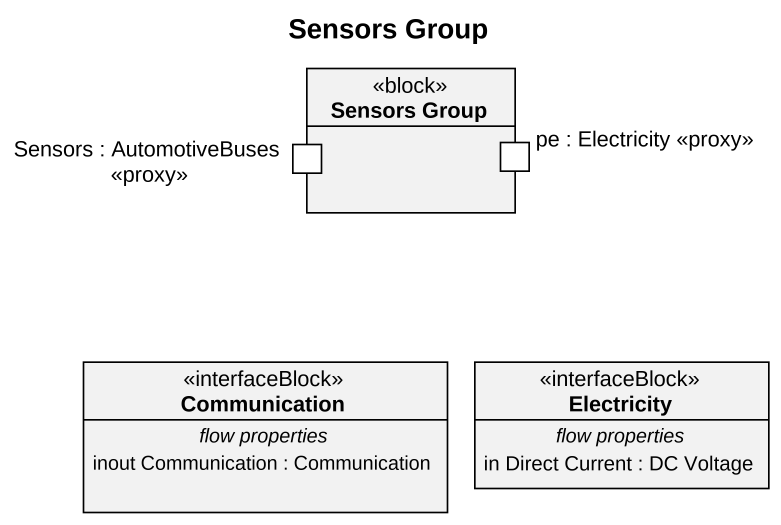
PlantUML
@startuml
title Sensors Group
allowmixing
hide circle
hide empty members
rectangle "Sensors Group" as Sensors_Group <<block>> {
  port "Sensors : AutomotiveBuses <<proxy>>" as Sensors_AutomotiveBuses
  port "pe : Electricity <<proxy>>" as pe_Electricity_proxy
}
class Communication <<interfaceBlock>> {
  -- flow properties --
  inout Communication : Communication
}
class Electricity <<interfaceBlock>> {
  -- flow properties --
  in Direct Current : DC Voltage
}
@enduml
